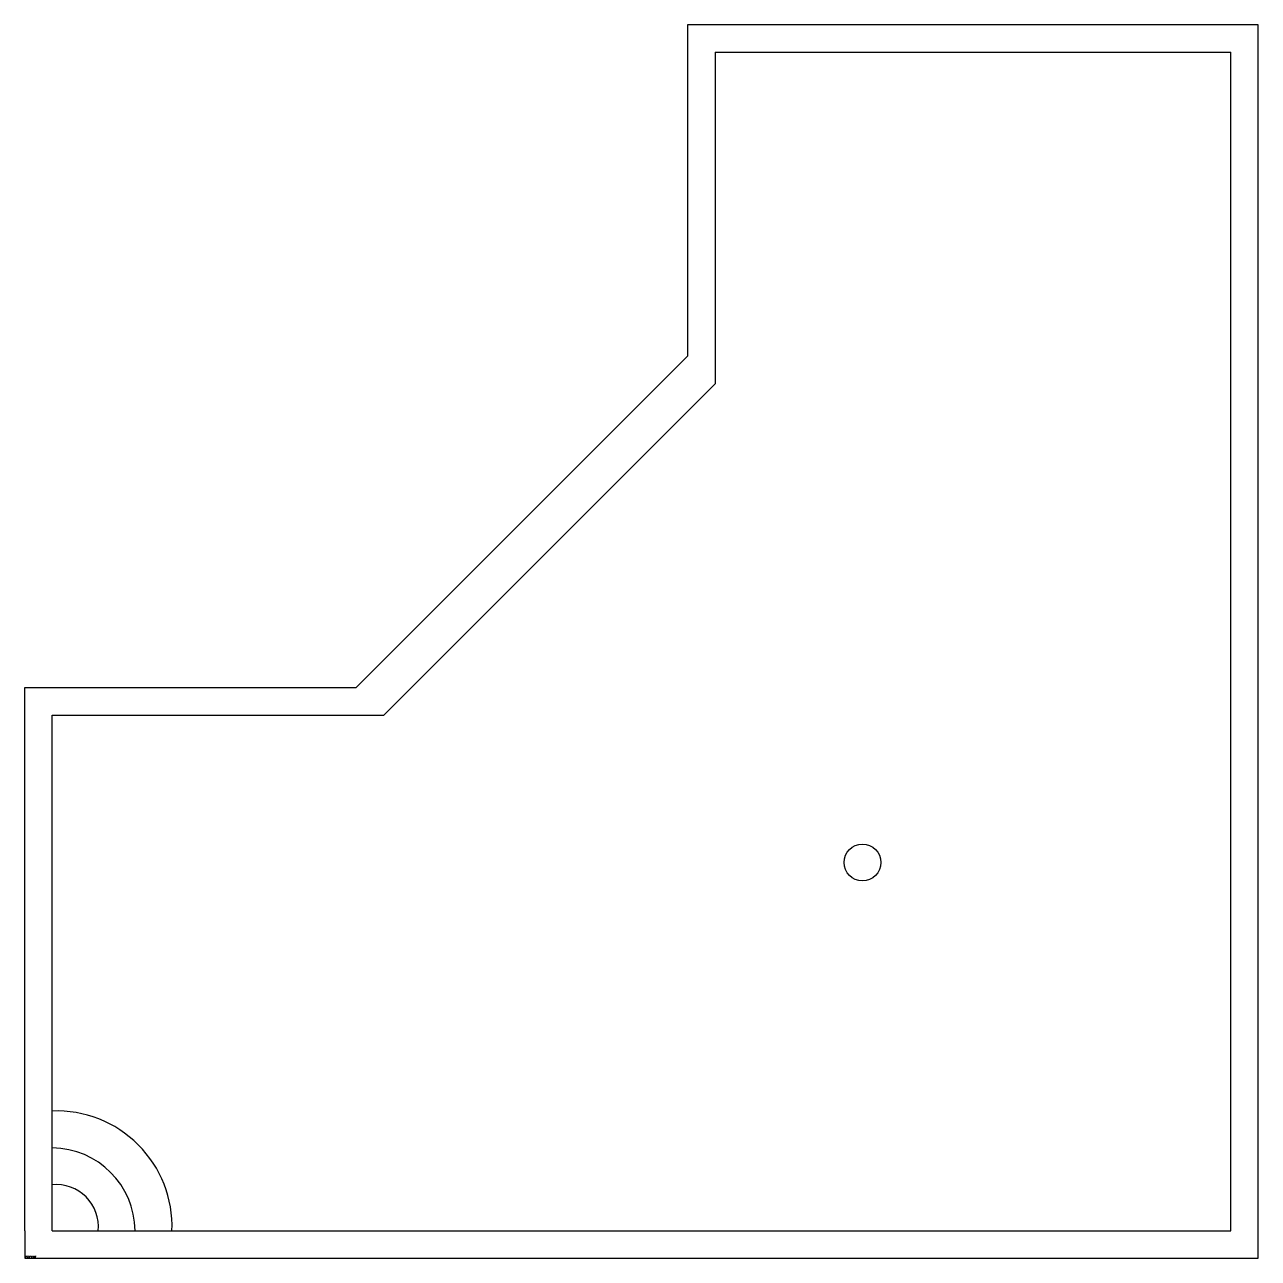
# Model space of a CAD drawing. Extents: x 0 to 386, y 0 to 386.
import ezdxf

# ---------------------------------------------------------------- set-up
doc = ezdxf.new("R2010")
doc.units = 0
doc.header["$MEASUREMENT"] = 0
doc.layers.get('0').update_dxf_attribs({"linetype": 'CONTINUOUS'})
doc.styles.add('ATTR', font='romans.shx', dxfattribs={"width": 0.8, "height": 0.7})

msp = doc.modelspace()

# ---------------------------------------------------------------- linework, layer by layer
for p, q in [((385.92, 385.9199), (207.36, 385.9199)), ((207.36, 385.9199), (207.36, 282.2397)), ((385.92, 8.6401), (385.92, 385.9199)), ((216, 377.28), (377.28, 377.28)), ((216, 377.28), (216, 273.5998)), ((377.28, 8.6401), (377.28, 377.28)), ((207.36, 282.2397), (103.68, 178.56)), ((112.32, 169.9199), (216, 273.5998)), ((0, 178.56), (103.68, 178.56)), ((0, 8.6401), (0, 178.56)), ((8.64, 169.9199), (112.32, 169.9199)), ((8.64, 8.6401), (8.64, 169.9199)), ((0, 8.6401), (0, 0)), ((8.64, 8.6401), (377.28, 8.6401)), ((385.92, 0), (385.92, 8.6401)), ((0, 0), (8.64, 0)), ((8.64, 0), (377.28, 0)), ((377.28, 0), (385.92, 0))]:
    msp.add_line(p, q)
msp.add_circle((262.08, 123.8401), 5.76)
for centre, radius, start, end in [((9.967, 9.9673), 36.1373, 357.8955, 92.10453), ((8.335, 8.3345), 26.2272, 0.667308, 89.33269), ((9.806, 9.8057), 13.2855, 354.9662, 95.03378)]:
    msp.add_arc(centre, radius, start, end)

# ---------------------------------------------------------------- texts
at = {"style": 'ATTR', "width": 0.8, "flags": 9}
msp.add_attdef('ESTCODE', (0, 0), '', height=0.7, dxfattribs=at)

doc.saveas('drawing.dxf')
